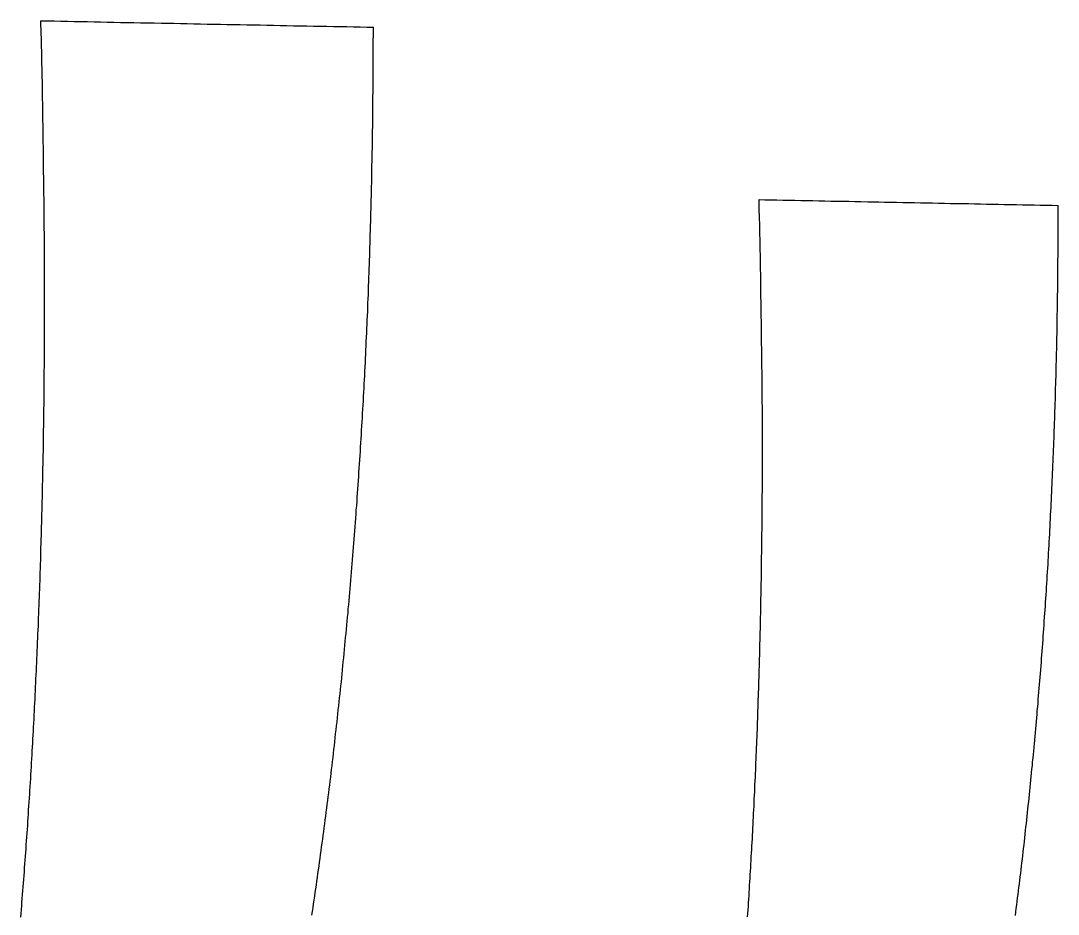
# Model space of a CAD drawing. Header units: inches. Extents: x 10 to 59099, y -255 to 18259.
# Drawn here: x 1161 to 11756, y 9138 to 18259 of the extents above; entities that cross this region are included whole.
import ezdxf

# ---------------------------------------------------------------- set-up
doc = ezdxf.new("R2010")
doc.units = ezdxf.units.IN
doc.header["$MEASUREMENT"] = 0
doc.layers.add('VFDE_Folienkante 3dpoly', color=181, linetype='Continuous')

msp = doc.modelspace()

# ---------------------------------------------------------------- linework, layer by layer
at = {"layer": 'VFDE_Folienkante 3dpoly'}
for p, q in [((1366, 18259, 16566), (1434, 18258, 16562)), ((1434, 18258, 16562), (1502, 18257, 16558)), ((1502, 18257, 16558), (1570, 18255, 16553)), ((1570, 18255, 16553), (1638, 18254, 16549)), ((1638, 18254, 16549), (1706, 18253, 16545)), ((1706, 18253, 16545), (1774, 18251, 16541)), ((1774, 18251, 16541), (1842, 18250, 16536)), ((1842, 18250, 16536), (1910, 18249, 16532)), ((1910, 18249, 16532), (1977, 18247, 16528)), ((1977, 18247, 16528), (2045, 18246, 16523)), ((2045, 18246, 16523), (2113, 18245, 16519)), ((2113, 18245, 16519), (2181, 18243, 16515)), ((2181, 18243, 16515), (2249, 18242, 16511)), ((2249, 18242, 16511), (2317, 18241, 16506)), ((2317, 18241, 16506), (2385, 18239, 16502)), ((2385, 18239, 16502), (2453, 18238, 16498)), ((2453, 18238, 16498), (2523, 18237, 16493)), ((2523, 18237, 16493), (2600, 18235, 16489)), ((2600, 18235, 16489), (2657, 18234, 16485)), ((2657, 18234, 16485), (2724, 18233, 16481)), ((2724, 18233, 16481), (2792, 18232, 16477)), ((2792, 18232, 16477), (2860, 18230, 16472)), ((2860, 18230, 16472), (2928, 18229, 16468)), ((2928, 18229, 16468), (2996, 18228, 16464)), ((2996, 18228, 16464), (3064, 18226, 16460)), ((3064, 18226, 16460), (3132, 18225, 16455)), ((3132, 18225, 16455), (3200, 18224, 16451)), ((3200, 18224, 16451), (3268, 18222, 16447)), ((3268, 18222, 16447), (3336, 18221, 16443)), ((3336, 18221, 16443), (3403, 18220, 16438)), ((3403, 18220, 16438), (3471, 18219, 16434)), ((3471, 18219, 16434), (3539, 18217, 16430)), ((3539, 18217, 16430), (3607, 18216, 16425)), ((3607, 18216, 16425), (3675, 18215, 16421)), ((3675, 18215, 16421), (3743, 18213, 16416)), ((3743, 18213, 16416), (3811, 18212, 16412)), ((3811, 18212, 16412), (3879, 18211, 16408)), ((3879, 18211, 16408), (3947, 18209, 16403)), ((3947, 18209, 16403), (4015, 18208, 16399)), ((4015, 18208, 16399), (4082, 18207, 16395)), ((4082, 18207, 16395), (4150, 18205, 16390)), ((4150, 18205, 16390), (4218, 18204, 16386)), ((4218, 18204, 16386), (4286, 18203, 16382)), ((4286, 18203, 16382), (4354, 18202, 16378)), ((4354, 18202, 16378), (4422, 18200, 16374)), ((4422, 18200, 16374), (4490, 18199, 16370)), ((4490, 18199, 16370), (4558, 18198, 16367)), ((4558, 18198, 16367), (4626, 18196, 16363)), ((4626, 18196, 16363), (4694, 18195, 16359)), ((4694, 18195, 16359), (4762, 18194, 16356)), ((8700, 16433, 14910), (8761, 16432, 14906)), ((8761, 16432, 14906), (8822, 16431, 14902)), ((8822, 16431, 14902), (8883, 16430, 14898)), ((8883, 16430, 14898), (8944, 16429, 14894)), ((8944, 16429, 14894), (9005, 16427, 14890)), ((9005, 16427, 14890), (9066, 16426, 14886)), ((9066, 16426, 14886), (9128, 16425, 14883)), ((9128, 16425, 14883), (9189, 16424, 14879)), ((9189, 16424, 14879), (9250, 16423, 14875)), ((9250, 16423, 14875), (9311, 16421, 14871)), ((9311, 16421, 14871), (9372, 16420, 14867)), ((9372, 16420, 14867), (9433, 16419, 14863)), ((9433, 16419, 14863), (9494, 16418, 14860)), ((9494, 16418, 14860), (9555, 16417, 14856)), ((9555, 16417, 14856), (9616, 16416, 14852)), ((9616, 16416, 14852), (9678, 16414, 14848)), ((9678, 16414, 14848), (9741, 16413, 14844)), ((9741, 16413, 14844), (9810, 16412, 14840)), ((9810, 16412, 14840), (9861, 16411, 14837)), ((9861, 16411, 14837), (9922, 16410, 14833)), ((9922, 16410, 14833), (9983, 16408, 14829)), ((9983, 16408, 14829), (10044, 16407, 14825)), ((10044, 16407, 14825), (10105, 16406, 14821)), ((10105, 16406, 14821), (10167, 16405, 14818)), ((10167, 16405, 14818), (10228, 16404, 14814)), ((10228, 16404, 14814), (10289, 16403, 14810)), ((10289, 16403, 14810), (10350, 16401, 14806)), ((10350, 16401, 14806), (10411, 16400, 14802)), ((10411, 16400, 14802), (10472, 16399, 14798)), ((10472, 16399, 14798), (10533, 16398, 14794)), ((10533, 16398, 14794), (10594, 16397, 14790)), ((10594, 16397, 14790), (10655, 16395, 14787)), ((10655, 16395, 14787), (10717, 16394, 14783)), ((10717, 16394, 14783), (10778, 16393, 14779)), ((10778, 16393, 14779), (10839, 16392, 14775)), ((10839, 16392, 14775), (10900, 16391, 14771)), ((10900, 16391, 14771), (10961, 16390, 14767)), ((10961, 16390, 14767), (11022, 16388, 14763)), ((11022, 16388, 14763), (11083, 16387, 14759)), ((11083, 16387, 14759), (11144, 16386, 14755)), ((11144, 16386, 14755), (11205, 16385, 14751)), ((11205, 16385, 14751), (11267, 16384, 14748)), ((11267, 16384, 14748), (11328, 16383, 14744)), ((11328, 16383, 14744), (11389, 16381, 14740)), ((11389, 16381, 14740), (11450, 16380, 14737)), ((11450, 16380, 14737), (11511, 16379, 14733)), ((11511, 16379, 14733), (11572, 16378, 14730)), ((11572, 16378, 14730), (11633, 16377, 14727)), ((11633, 16377, 14727), (11694, 16375, 14723)), ((11694, 16375, 14723), (11756, 16374, 14720))]:
    msp.add_line(p, q, dxfattribs=at)
at = {"layer": 'VFDE_Folienkante 3dpoly', "color": 2}
for p, q in [((1368, 18215, 16567), (1366, 18259, 16566)), ((1369, 18170, 16567), (1368, 18215, 16567)), ((1370, 18126, 16567), (1369, 18170, 16567)), ((1372, 18082, 16567), (1370, 18126, 16567)), ((4762, 18149, 16356), (4762, 18194, 16356)), ((4762, 18105, 16356), (4762, 18149, 16356)), ((1373, 18037, 16567), (1372, 18082, 16567)), ((1374, 17993, 16567), (1373, 18037, 16567)), ((4761, 18061, 16356), (4762, 18105, 16356)), ((4761, 18017, 16356), (4761, 18061, 16356)), ((4761, 17973, 16356), (4761, 18017, 16356)), ((1375, 17949, 16566), (1374, 17993, 16567)), ((1376, 17904, 16566), (1375, 17949, 16566)), ((4761, 17929, 16356), (4761, 17973, 16356)), ((4761, 17884, 16356), (4761, 17929, 16356)), ((1377, 17860, 16565), (1376, 17904, 16566)), ((1378, 17815, 16564), (1377, 17860, 16565)), ((1379, 17771, 16563), (1378, 17815, 16564)), ((4761, 17840, 16355), (4761, 17884, 16356)), ((4761, 17796, 16354), (4761, 17840, 16355)), ((1380, 17727, 16562), (1379, 17771, 16563)), ((1381, 17682, 16560), (1380, 17727, 16562)), ((4760, 17752, 16353), (4761, 17796, 16354)), ((4760, 17708, 16352), (4760, 17752, 16353)), ((4760, 17664, 16351), (4760, 17708, 16352)), ((1382, 17638, 16559), (1381, 17682, 16560)), ((1383, 17594, 16557), (1382, 17638, 16559)), ((1383, 17549, 16555), (1383, 17594, 16557)), ((4759, 17575, 16348), (4760, 17619, 16349)), ((4760, 17619, 16349), (4760, 17664, 16351)), ((1384, 17505, 16553), (1383, 17549, 16555)), ((1385, 17461, 16551), (1384, 17505, 16553)), ((4758, 17487, 16344), (4759, 17531, 16346)), ((4758, 17443, 16341), (4758, 17487, 16344)), ((4759, 17531, 16346), (4759, 17575, 16348)), ((1386, 17416, 16548), (1385, 17461, 16551)), ((1386, 17372, 16546), (1386, 17416, 16548)), ((4757, 17355, 16336), (4758, 17399, 16339)), ((4758, 17399, 16339), (4758, 17443, 16341)), ((1387, 17328, 16543), (1386, 17372, 16546)), ((1387, 17283, 16540), (1387, 17328, 16543)), ((1388, 17239, 16538), (1387, 17283, 16540)), ((4756, 17266, 16331), (4757, 17310, 16334)), ((4757, 17310, 16334), (4757, 17355, 16336)), ((1389, 17195, 16535), (1388, 17239, 16538)), ((1389, 17150, 16532), (1389, 17195, 16535)), ((4754, 17134, 16322), (4755, 17178, 16325)), ((4755, 17222, 16328), (4756, 17266, 16331)), ((4755, 17178, 16325), (4755, 17222, 16328)), ((1390, 17106, 16529), (1389, 17150, 16532)), ((1390, 17062, 16526), (1390, 17106, 16529)), ((1391, 17018, 16522), (1390, 17062, 16526)), ((4753, 17046, 16316), (4754, 17090, 16319)), ((4754, 17090, 16319), (4754, 17134, 16322)), ((1392, 16973, 16519), (1391, 17018, 16522)), ((1392, 16929, 16516), (1392, 16973, 16519)), ((4751, 16914, 16306), (4752, 16958, 16309)), ((4752, 17002, 16313), (4753, 17046, 16316)), ((4752, 16958, 16309), (4752, 17002, 16313)), ((1393, 16885, 16512), (1392, 16929, 16516)), ((1393, 16841, 16509), (1393, 16885, 16512)), ((4749, 16826, 16299), (4750, 16870, 16303)), ((4750, 16870, 16303), (4751, 16914, 16306)), ((1394, 16796, 16505), (1393, 16841, 16509)), ((1395, 16752, 16501), (1394, 16796, 16505)), ((1395, 16708, 16498), (1395, 16752, 16501)), ((4748, 16782, 16296), (4749, 16826, 16299)), ((4748, 16738, 16292), (4748, 16782, 16296)), ((1396, 16664, 16494), (1395, 16708, 16498)), ((1397, 16619, 16490), (1396, 16664, 16494)), ((4745, 16606, 16281), (4746, 16650, 16285)), ((4746, 16650, 16285), (4747, 16694, 16289)), ((4747, 16694, 16289), (4748, 16738, 16292)), ((1397, 16575, 16486), (1397, 16619, 16490)), ((1398, 16531, 16482), (1397, 16575, 16486)), ((1398, 16487, 16477), (1398, 16531, 16482)), ((4743, 16518, 16273), (4744, 16562, 16277)), ((4744, 16562, 16277), (4745, 16606, 16281)), ((1399, 16443, 16473), (1398, 16487, 16477)), ((1399, 16398, 16469), (1399, 16443, 16473)), ((4740, 16386, 16261), (4741, 16430, 16265)), ((4741, 16430, 16265), (4742, 16474, 16269)), ((4742, 16474, 16269), (4743, 16518, 16273)), ((8701, 16393, 14910), (8700, 16433, 14910)), ((1400, 16354, 16464), (1399, 16398, 16469)), ((1400, 16310, 16459), (1400, 16354, 16464)), ((4737, 16298, 16252), (4739, 16342, 16257)), ((4739, 16342, 16257), (4740, 16386, 16261)), ((8702, 16353, 14910), (8701, 16393, 14910)), ((8703, 16313, 14910), (8702, 16353, 14910)), ((11755, 16295, 14720), (11756, 16335, 14720)), ((11756, 16335, 14720), (11756, 16374, 14720)), ((1401, 16266, 16455), (1400, 16310, 16459)), ((1401, 16222, 16450), (1401, 16266, 16455)), ((1402, 16178, 16445), (1401, 16222, 16450)), ((4734, 16166, 16239), (4735, 16210, 16243)), ((4735, 16210, 16243), (4736, 16254, 16248)), ((4736, 16254, 16248), (4737, 16298, 16252)), ((8705, 16273, 14910), (8703, 16313, 14910)), ((8706, 16234, 14910), (8705, 16273, 14910)), ((8707, 16194, 14910), (8706, 16234, 14910)), ((11755, 16255, 14721), (11755, 16295, 14720)), ((11755, 16215, 14721), (11755, 16255, 14721)), ((11755, 16175, 14721), (11755, 16215, 14721)), ((1402, 16134, 16440), (1402, 16178, 16445)), ((1403, 16090, 16435), (1402, 16134, 16440)), ((4731, 16078, 16229), (4733, 16122, 16234)), ((4733, 16122, 16234), (4734, 16166, 16239)), ((8708, 16154, 14910), (8707, 16194, 14910)), ((8709, 16114, 14909), (8708, 16154, 14910)), ((8710, 16074, 14909), (8709, 16114, 14909)), ((11755, 16136, 14721), (11755, 16175, 14721)), ((11755, 16096, 14720), (11755, 16136, 14721)), ((1403, 16045, 16429), (1403, 16090, 16435)), ((1403, 16001, 16424), (1403, 16045, 16429)), ((1404, 15957, 16418), (1403, 16001, 16424)), ((4729, 15990, 16219), (4730, 16034, 16224)), ((4730, 16034, 16224), (4731, 16078, 16229)), ((8711, 16034, 14908), (8710, 16074, 14909)), ((8712, 15994, 14907), (8711, 16034, 14908)), ((11754, 15977, 14718), (11755, 16016, 14719)), ((11755, 16056, 14720), (11755, 16096, 14720)), ((11755, 16016, 14719), (11755, 16056, 14720)), ((1404, 15913, 16413), (1404, 15957, 16418)), ((1404, 15869, 16407), (1404, 15913, 16413)), ((4725, 15859, 16203), (4726, 15903, 16208)), ((4726, 15903, 16208), (4727, 15946, 16214)), ((4727, 15946, 16214), (4729, 15990, 16219)), ((8712, 15954, 14906), (8712, 15994, 14907)), ((8713, 15914, 14904), (8712, 15954, 14906)), ((8714, 15874, 14903), (8713, 15914, 14904)), ((11754, 15937, 14717), (11754, 15977, 14718)), ((11754, 15897, 14716), (11754, 15937, 14717)), ((11754, 15857, 14714), (11754, 15897, 14716)), ((1405, 15825, 16401), (1404, 15869, 16407)), ((1405, 15781, 16395), (1405, 15825, 16401)), ((4722, 15771, 16191), (4723, 15815, 16197)), ((4723, 15815, 16197), (4725, 15859, 16203)), ((8715, 15834, 14901), (8714, 15874, 14903)), ((8715, 15794, 14899), (8715, 15834, 14901)), ((8716, 15754, 14898), (8715, 15794, 14899)), ((11753, 15818, 14713), (11754, 15857, 14714)), ((11753, 15778, 14711), (11753, 15818, 14713)), ((1405, 15737, 16389), (1405, 15781, 16395)), ((1405, 15693, 16383), (1405, 15737, 16389)), ((1405, 15649, 16376), (1405, 15693, 16383)), ((4717, 15640, 16174), (4719, 15684, 16180)), ((4719, 15684, 16180), (4720, 15727, 16186)), ((4720, 15727, 16186), (4722, 15771, 16191)), ((8716, 15715, 14896), (8716, 15754, 14898)), ((8717, 15675, 14893), (8716, 15715, 14896)), ((11752, 15699, 14707), (11753, 15738, 14709)), ((11752, 15659, 14705), (11752, 15699, 14707)), ((11753, 15738, 14709), (11753, 15778, 14711)), ((1405, 15606, 16370), (1405, 15649, 16376)), ((1405, 15562, 16364), (1405, 15606, 16370)), ((4714, 15552, 16161), (4716, 15596, 16168)), ((4716, 15596, 16168), (4717, 15640, 16174)), ((8718, 15635, 14891), (8717, 15675, 14893)), ((8718, 15595, 14889), (8718, 15635, 14891)), ((8719, 15555, 14886), (8718, 15595, 14889)), ((11751, 15619, 14703), (11752, 15659, 14705)), ((11751, 15579, 14700), (11751, 15619, 14703)), ((11751, 15540, 14698), (11751, 15579, 14700)), ((1405, 15518, 16357), (1405, 15562, 16364)), ((1405, 15474, 16350), (1405, 15518, 16357)), ((1405, 15430, 16343), (1405, 15474, 16350)), ((4711, 15465, 16148), (4712, 15509, 16155)), ((4712, 15509, 16155), (4714, 15552, 16161)), ((8719, 15515, 14884), (8719, 15555, 14886)), ((8720, 15475, 14881), (8719, 15515, 14884)), ((8720, 15435, 14879), (8720, 15475, 14881)), ((11749, 15460, 14693), (11750, 15500, 14695)), ((11750, 15500, 14695), (11751, 15540, 14698)), ((1405, 15386, 16336), (1405, 15430, 16343)), ((1405, 15342, 16329), (1405, 15386, 16336)), ((4705, 15334, 16128), (4707, 15378, 16135)), ((4707, 15378, 16135), (4709, 15421, 16142)), ((4709, 15421, 16142), (4711, 15465, 16148)), ((8721, 15396, 14876), (8720, 15435, 14879)), ((8721, 15356, 14873), (8721, 15396, 14876)), ((11748, 15381, 14687), (11749, 15421, 14690)), ((11748, 15341, 14684), (11748, 15381, 14687)), ((11749, 15421, 14690), (11749, 15460, 14693)), ((1405, 15299, 16322), (1405, 15342, 16329)), ((1405, 15255, 16315), (1405, 15299, 16322)), ((4702, 15247, 16114), (4704, 15291, 16121)), ((4704, 15291, 16121), (4705, 15334, 16128)), ((8722, 15316, 14870), (8721, 15356, 14873)), ((8722, 15276, 14867), (8722, 15316, 14870)), ((8723, 15236, 14864), (8722, 15276, 14867)), ((11746, 15262, 14678), (11747, 15302, 14681)), ((11746, 15222, 14675), (11746, 15262, 14678)), ((11747, 15302, 14681), (11748, 15341, 14684)), ((1405, 15211, 16307), (1405, 15255, 16315)), ((1405, 15167, 16300), (1405, 15211, 16307)), ((1405, 15123, 16292), (1405, 15167, 16300)), ((4696, 15116, 16093), (4698, 15160, 16100)), ((4698, 15160, 16100), (4700, 15203, 16107)), ((4700, 15203, 16107), (4702, 15247, 16114)), ((8724, 15196, 14861), (8723, 15236, 14864)), ((8724, 15156, 14858), (8724, 15196, 14861)), ((8725, 15117, 14855), (8724, 15156, 14858)), ((11744, 15143, 14669), (11745, 15183, 14672)), ((11745, 15183, 14672), (11746, 15222, 14675)), ((1404, 15036, 16277), (1405, 15080, 16285)), ((1405, 15080, 16285), (1405, 15123, 16292)), ((4692, 15029, 16078), (4694, 15073, 16085)), ((4694, 15073, 16085), (4696, 15116, 16093)), ((8725, 15077, 14851), (8725, 15117, 14855)), ((8726, 15037, 14848), (8725, 15077, 14851)), ((11742, 15024, 14660), (11743, 15064, 14663)), ((11743, 15064, 14663), (11744, 15103, 14666)), ((11744, 15103, 14666), (11744, 15143, 14669)), ((1404, 14992, 16269), (1404, 15036, 16277)), ((1404, 14949, 16261), (1404, 14992, 16269)), ((1404, 14905, 16253), (1404, 14949, 16261)), ((4686, 14899, 16055), (4688, 14942, 16062)), ((4688, 14942, 16062), (4690, 14986, 16070)), ((4690, 14986, 16070), (4692, 15029, 16078)), ((8726, 14997, 14844), (8726, 15037, 14848)), ((8727, 14957, 14841), (8726, 14997, 14844)), ((8728, 14918, 14837), (8727, 14957, 14841)), ((11740, 14945, 14653), (11741, 14985, 14656)), ((11740, 14905, 14649), (11740, 14945, 14653)), ((11741, 14985, 14656), (11742, 15024, 14660)), ((1403, 14861, 16244), (1404, 14905, 16253)), ((1403, 14818, 16236), (1403, 14861, 16244)), ((4682, 14812, 16039), (4684, 14856, 16047)), ((4684, 14856, 16047), (4686, 14899, 16055)), ((8728, 14878, 14833), (8728, 14918, 14837)), ((8729, 14838, 14830), (8728, 14878, 14833)), ((8729, 14798, 14826), (8729, 14838, 14830)), ((11738, 14826, 14642), (11739, 14866, 14646)), ((11739, 14866, 14646), (11740, 14905, 14649)), ((1402, 14687, 16211), (1403, 14731, 16219)), ((1403, 14774, 16228), (1403, 14818, 16236)), ((1403, 14731, 16219), (1403, 14774, 16228)), ((4678, 14725, 16022), (4680, 14769, 16031)), ((4680, 14769, 16031), (4682, 14812, 16039)), ((8730, 14759, 14822), (8729, 14798, 14826)), ((8730, 14719, 14818), (8730, 14759, 14822)), ((11735, 14707, 14631), (11736, 14747, 14635)), ((11736, 14747, 14635), (11737, 14787, 14639)), ((11737, 14787, 14639), (11738, 14826, 14642)), ((1401, 14600, 16193), (1402, 14644, 16202)), ((1402, 14644, 16202), (1402, 14687, 16211)), ((4671, 14595, 15997), (4674, 14639, 16006)), ((4674, 14639, 16006), (4676, 14682, 16014)), ((4676, 14682, 16014), (4678, 14725, 16022)), ((8731, 14679, 14813), (8730, 14719, 14818)), ((8731, 14639, 14809), (8731, 14679, 14813)), ((8731, 14600, 14805), (8731, 14639, 14809)), ((11732, 14589, 14619), (11733, 14628, 14623)), ((11733, 14628, 14623), (11734, 14668, 14627)), ((11734, 14668, 14627), (11735, 14707, 14631)), ((1401, 14557, 16184), (1401, 14600, 16193)), ((1401, 14513, 16175), (1401, 14557, 16184)), ((4667, 14509, 15980), (4669, 14552, 15989)), ((4669, 14552, 15989), (4671, 14595, 15997)), ((8732, 14560, 14800), (8731, 14600, 14805)), ((8732, 14520, 14796), (8732, 14560, 14800)), ((8733, 14481, 14791), (8732, 14520, 14796)), ((11729, 14510, 14610), (11731, 14549, 14615)), ((11731, 14549, 14615), (11732, 14589, 14619)), ((1399, 14383, 16147), (1400, 14426, 16157)), ((1400, 14470, 16166), (1401, 14513, 16175)), ((1400, 14426, 16157), (1400, 14470, 16166)), ((4660, 14379, 15953), (4662, 14422, 15962)), ((4662, 14422, 15962), (4664, 14466, 15971)), ((4664, 14466, 15971), (4667, 14509, 15980)), ((8733, 14441, 14786), (8733, 14481, 14791)), ((8733, 14401, 14781), (8733, 14441, 14786)), ((11726, 14391, 14597), (11727, 14431, 14602)), ((11727, 14431, 14602), (11728, 14470, 14606)), ((11728, 14470, 14606), (11729, 14510, 14610)), ((1398, 14296, 16128), (1399, 14340, 16138)), ((1399, 14340, 16138), (1399, 14383, 16147)), ((4655, 14293, 15935), (4657, 14336, 15944)), ((4657, 14336, 15944), (4660, 14379, 15953)), ((8733, 14362, 14777), (8733, 14401, 14781)), ((8734, 14322, 14771), (8733, 14362, 14777)), ((8734, 14282, 14766), (8734, 14322, 14771)), ((11722, 14273, 14583), (11724, 14312, 14587)), ((11724, 14312, 14587), (11725, 14352, 14592)), ((11725, 14352, 14592), (11726, 14391, 14597)), ((1396, 14166, 16099), (1397, 14210, 16109)), ((1397, 14210, 16109), (1398, 14253, 16118)), ((1398, 14253, 16118), (1398, 14296, 16128)), ((4647, 14164, 15906), (4650, 14207, 15916)), ((4650, 14207, 15916), (4652, 14250, 15925)), ((4652, 14250, 15925), (4655, 14293, 15935)), ((8734, 14243, 14761), (8734, 14282, 14766)), ((8734, 14203, 14756), (8734, 14243, 14761)), ((8735, 14164, 14750), (8734, 14203, 14756)), ((11720, 14194, 14572), (11721, 14233, 14577)), ((11721, 14233, 14577), (11722, 14273, 14583)), ((1395, 14080, 16079), (1396, 14123, 16089)), ((1396, 14123, 16089), (1396, 14166, 16099)), ((4642, 14078, 15887), (4645, 14121, 15897)), ((4645, 14121, 15897), (4647, 14164, 15906)), ((8735, 14124, 14745), (8735, 14164, 14750)), ((8735, 14085, 14739), (8735, 14124, 14745)), ((11715, 14076, 14556), (11717, 14115, 14562)), ((11717, 14115, 14562), (11718, 14155, 14567)), ((11718, 14155, 14567), (11720, 14194, 14572)), ((1393, 13950, 16048), (1394, 13993, 16058)), ((1394, 14037, 16069), (1395, 14080, 16079)), ((1394, 13993, 16058), (1394, 14037, 16069)), ((4635, 13949, 15857), (4637, 13992, 15867)), ((4637, 13992, 15867), (4640, 14035, 15877)), ((4640, 14035, 15877), (4642, 14078, 15887)), ((8735, 14045, 14733), (8735, 14085, 14739)), ((8735, 14005, 14727), (8735, 14045, 14733)), ((8735, 13966, 14721), (8735, 14005, 14727)), ((11711, 13958, 14539), (11713, 13997, 14545)), ((11713, 13997, 14545), (11714, 14037, 14551)), ((11714, 14037, 14551), (11715, 14076, 14556)), ((1392, 13907, 16037), (1393, 13950, 16048)), ((1392, 13864, 16027), (1392, 13907, 16037)), ((4629, 13863, 15837), (4632, 13906, 15847)), ((4632, 13906, 15847), (4635, 13949, 15857)), ((8735, 13926, 14715), (8735, 13966, 14721)), ((8735, 13887, 14709), (8735, 13926, 14715)), ((8735, 13848, 14703), (8735, 13887, 14709)), ((11707, 13840, 14522), (11708, 13879, 14528)), ((11708, 13879, 14528), (11710, 13919, 14534)), ((11710, 13919, 14534), (11711, 13958, 14539)), ((1389, 13735, 15994), (1390, 13778, 16005)), ((1390, 13778, 16005), (1391, 13821, 16016)), ((1391, 13821, 16016), (1392, 13864, 16027)), ((4621, 13734, 15805), (4624, 13777, 15816)), ((4624, 13777, 15816), (4626, 13820, 15826)), ((4626, 13820, 15826), (4629, 13863, 15837)), ((8735, 13808, 14696), (8735, 13848, 14703)), ((8735, 13769, 14690), (8735, 13808, 14696)), ((11703, 13762, 14509), (11705, 13801, 14515)), ((11705, 13801, 14515), (11707, 13840, 14522)), ((1388, 13692, 15983), (1389, 13735, 15994)), ((1388, 13649, 15972), (1388, 13692, 15983)), ((4615, 13649, 15784), (4618, 13691, 15795)), ((4618, 13691, 15795), (4621, 13734, 15805)), ((8735, 13729, 14683), (8735, 13769, 14690)), ((8735, 13690, 14677), (8735, 13729, 14683)), ((8735, 13650, 14670), (8735, 13690, 14677)), ((11698, 13644, 14490), (11700, 13683, 14497)), ((11700, 13683, 14497), (11702, 13722, 14503)), ((11702, 13722, 14503), (11703, 13762, 14509)), ((1385, 13520, 15938), (1386, 13563, 15949)), ((1386, 13563, 15949), (1387, 13606, 15961)), ((1387, 13606, 15961), (1388, 13649, 15972)), ((4607, 13521, 15751), (4610, 13563, 15762)), ((4610, 13563, 15762), (4612, 13606, 15773)), ((4612, 13606, 15773), (4615, 13649, 15784)), ((8734, 13611, 14663), (8735, 13650, 14670)), ((8734, 13572, 14656), (8734, 13611, 14663)), ((8734, 13532, 14649), (8734, 13572, 14656)), ((11693, 13526, 14470), (11695, 13566, 14477)), ((11695, 13566, 14477), (11697, 13605, 14483)), ((11697, 13605, 14483), (11698, 13644, 14490)), ((1383, 13435, 15915), (1384, 13477, 15926)), ((1384, 13477, 15926), (1385, 13520, 15938)), ((4601, 13435, 15729), (4604, 13478, 15740)), ((4604, 13478, 15740), (4607, 13521, 15751)), ((8734, 13493, 14642), (8734, 13532, 14649)), ((8734, 13454, 14635), (8734, 13493, 14642)), ((11690, 13448, 14456), (11691, 13487, 14463)), ((11691, 13487, 14463), (11693, 13526, 14470)), ((1380, 13306, 15879), (1381, 13349, 15891)), ((1381, 13349, 15891), (1382, 13392, 15903)), ((1382, 13392, 15903), (1383, 13435, 15915)), ((4592, 13308, 15694), (4595, 13350, 15706)), ((4595, 13350, 15706), (4598, 13393, 15717)), ((4598, 13393, 15717), (4601, 13435, 15729)), ((8733, 13415, 14627), (8734, 13454, 14635)), ((8733, 13375, 14620), (8733, 13415, 14627)), ((8733, 13336, 14613), (8733, 13375, 14620)), ((11684, 13331, 14435), (11686, 13370, 14442)), ((11686, 13370, 14442), (11688, 13409, 14449)), ((11688, 13409, 14449), (11690, 13448, 14456)), ((1378, 13221, 15855), (1379, 13264, 15867)), ((1379, 13264, 15867), (1380, 13306, 15879)), ((4585, 13223, 15671), (4588, 13265, 15683)), ((4588, 13265, 15683), (4592, 13308, 15694)), ((8732, 13258, 14597), (8733, 13297, 14605)), ((8732, 13218, 14589), (8732, 13258, 14597)), ((8733, 13297, 14605), (8733, 13336, 14613)), ((11678, 13214, 14413), (11680, 13253, 14420)), ((11680, 13253, 14420), (11682, 13292, 14428)), ((11682, 13292, 14428), (11684, 13331, 14435)), ((1376, 13136, 15830), (1377, 13178, 15843)), ((1377, 13178, 15843), (1378, 13221, 15855)), ((4576, 13095, 15635), (4579, 13138, 15647)), ((4579, 13138, 15647), (4582, 13180, 15659)), ((4582, 13180, 15659), (4585, 13223, 15671)), ((8731, 13140, 14574), (8732, 13179, 14582)), ((8731, 13101, 14566), (8731, 13140, 14574)), ((8732, 13179, 14582), (8732, 13218, 14589)), ((11674, 13136, 14397), (11676, 13175, 14405)), ((11676, 13175, 14405), (11678, 13214, 14413)), ((1372, 13008, 15793), (1373, 13050, 15805)), ((1373, 13050, 15805), (1374, 13093, 15818)), ((1374, 13093, 15818), (1376, 13136, 15830)), ((4569, 13011, 15611), (4573, 13053, 15623)), ((4573, 13053, 15623), (4576, 13095, 15635)), ((8730, 13023, 14549), (8731, 13062, 14557)), ((8731, 13062, 14557), (8731, 13101, 14566)), ((11668, 13019, 14374), (11670, 13058, 14382)), ((11670, 13058, 14382), (11672, 13097, 14390)), ((11672, 13097, 14390), (11674, 13136, 14397)), ((1370, 12923, 15767), (1371, 12965, 15780)), ((1371, 12965, 15780), (1372, 13008, 15793)), ((4560, 12884, 15573), (4563, 12926, 15586)), ((4563, 12926, 15586), (4566, 12968, 15598)), ((4566, 12968, 15598), (4569, 13011, 15611)), ((8729, 12945, 14532), (8730, 12984, 14541)), ((8729, 12906, 14524), (8729, 12945, 14532)), ((8730, 12984, 14541), (8730, 13023, 14549)), ((11662, 12902, 14350), (11664, 12941, 14358)), ((11664, 12941, 14358), (11666, 12980, 14366)), ((11666, 12980, 14366), (11668, 13019, 14374)), ((1366, 12796, 15728), (1367, 12838, 15741)), ((1367, 12838, 15741), (1368, 12880, 15754)), ((1368, 12880, 15754), (1370, 12923, 15767)), ((4553, 12800, 15548), (4556, 12842, 15561)), ((4556, 12842, 15561), (4560, 12884, 15573)), ((8727, 12789, 14498), (8728, 12828, 14507)), ((8728, 12867, 14515), (8729, 12906, 14524)), ((8728, 12828, 14507), (8728, 12867, 14515)), ((11655, 12786, 14324), (11657, 12825, 14333)), ((11657, 12825, 14333), (11660, 12864, 14341)), ((11660, 12864, 14341), (11662, 12902, 14350)), ((1363, 12711, 15701), (1365, 12753, 15714)), ((1365, 12753, 15714), (1366, 12796, 15728)), ((4542, 12673, 15509), (4546, 12715, 15522)), ((4546, 12715, 15522), (4549, 12757, 15535)), ((4549, 12757, 15535), (4553, 12800, 15548)), ((8726, 12711, 14480), (8727, 12750, 14489)), ((8727, 12750, 14489), (8727, 12789, 14498)), ((11651, 12709, 14307), (11653, 12747, 14316)), ((11653, 12747, 14316), (11655, 12786, 14324)), ((1359, 12584, 15660), (1360, 12627, 15674)), ((1360, 12627, 15674), (1362, 12669, 15687)), ((1362, 12669, 15687), (1363, 12711, 15701)), ((4535, 12589, 15483), (4539, 12631, 15496)), ((4539, 12631, 15496), (4542, 12673, 15509)), ((8725, 12633, 14462), (8726, 12672, 14471)), ((8725, 12594, 14452), (8725, 12633, 14462)), ((8726, 12672, 14471), (8726, 12711, 14480)), ((11644, 12592, 14281), (11646, 12631, 14289)), ((11646, 12631, 14289), (11648, 12670, 14298)), ((11648, 12670, 14298), (11651, 12709, 14307)), ((1356, 12500, 15632), (1358, 12542, 15646)), ((1358, 12542, 15646), (1359, 12584, 15660)), ((4525, 12463, 15442), (4528, 12505, 15456)), ((4528, 12505, 15456), (4532, 12547, 15469)), ((4532, 12547, 15469), (4535, 12589, 15483)), ((8723, 12516, 14434), (8724, 12555, 14443)), ((8723, 12478, 14424), (8723, 12516, 14434)), ((8724, 12555, 14443), (8725, 12594, 14452)), ((11636, 12477, 14253), (11639, 12515, 14262)), ((11639, 12515, 14262), (11641, 12554, 14272)), ((11641, 12554, 14272), (11644, 12592, 14281)), ((1352, 12374, 15590), (1353, 12416, 15604)), ((1353, 12416, 15604), (1355, 12458, 15618)), ((1355, 12458, 15618), (1356, 12500, 15632)), ((4517, 12380, 15415), (4521, 12422, 15429)), ((4521, 12422, 15429), (4525, 12463, 15442)), ((8720, 12361, 14395), (8721, 12400, 14405)), ((8721, 12400, 14405), (8722, 12439, 14414)), ((8722, 12439, 14414), (8723, 12478, 14424)), ((11629, 12361, 14225), (11631, 12399, 14234)), ((11631, 12399, 14234), (11634, 12438, 14244)), ((11634, 12438, 14244), (11636, 12477, 14253)), ((1347, 12248, 15547), (1349, 12290, 15561)), ((1349, 12290, 15561), (1350, 12332, 15576)), ((1350, 12332, 15576), (1352, 12374, 15590)), ((4506, 12254, 15373), (4510, 12296, 15387)), ((4510, 12296, 15387), (4514, 12338, 15401)), ((4514, 12338, 15401), (4517, 12380, 15415)), ((8719, 12284, 14375), (8720, 12323, 14385)), ((8720, 12323, 14385), (8720, 12361, 14395)), ((11624, 12284, 14206), (11626, 12322, 14215)), ((11626, 12322, 14215), (11629, 12361, 14225)), ((1344, 12164, 15518), (1346, 12206, 15532)), ((1346, 12206, 15532), (1347, 12248, 15547)), ((4499, 12171, 15345), (4503, 12213, 15359)), ((4503, 12213, 15359), (4506, 12254, 15373)), ((8716, 12168, 14344), (8717, 12207, 14355)), ((8717, 12207, 14355), (8718, 12245, 14365)), ((8718, 12245, 14365), (8719, 12284, 14375)), ((11616, 12169, 14176), (11619, 12207, 14186)), ((11619, 12207, 14186), (11621, 12245, 14196)), ((11621, 12245, 14196), (11624, 12284, 14206)), ((1339, 12039, 15473), (1341, 12081, 15488)), ((1341, 12081, 15488), (1342, 12122, 15503)), ((1342, 12122, 15503), (1344, 12164, 15518)), ((4487, 12046, 15301), (4491, 12088, 15316)), ((4491, 12088, 15316), (4495, 12129, 15330)), ((4495, 12129, 15330), (4499, 12171, 15345)), ((8714, 12053, 14313), (8715, 12091, 14323)), ((8715, 12091, 14323), (8716, 12130, 14334)), ((8716, 12130, 14334), (8716, 12168, 14344)), ((11608, 12053, 14146), (11611, 12092, 14156)), ((11611, 12092, 14156), (11613, 12130, 14166)), ((11613, 12130, 14166), (11616, 12169, 14176)), ((1336, 11956, 15442), (1337, 11997, 15458)), ((1337, 11997, 15458), (1339, 12039, 15473)), ((4479, 11963, 15272), (4483, 12005, 15287)), ((4483, 12005, 15287), (4487, 12046, 15301)), ((8711, 11937, 14280), (8712, 11976, 14291)), ((8712, 11976, 14291), (8713, 12014, 14302)), ((8713, 12014, 14302), (8714, 12053, 14313)), ((11600, 11939, 14114), (11602, 11977, 14125)), ((11602, 11977, 14125), (11605, 12015, 14135)), ((11605, 12015, 14135), (11608, 12053, 14146)), ((1330, 11831, 15396), (1332, 11872, 15412)), ((1332, 11872, 15412), (1334, 11914, 15427)), ((1334, 11914, 15427), (1336, 11956, 15442)), ((4468, 11839, 15227), (4472, 11880, 15242)), ((4472, 11880, 15242), (4475, 11922, 15257)), ((4475, 11922, 15257), (4479, 11963, 15272)), ((8709, 11860, 14258), (8710, 11899, 14269)), ((8710, 11899, 14269), (8711, 11937, 14280)), ((11594, 11862, 14093), (11597, 11900, 14104)), ((11597, 11900, 14104), (11600, 11939, 14114)), ((1327, 11748, 15365), (1329, 11789, 15381)), ((1329, 11789, 15381), (1330, 11831, 15396)), ((4459, 11757, 15197), (4463, 11798, 15212)), ((4463, 11798, 15212), (4468, 11839, 15227)), ((8706, 11745, 14225), (8707, 11784, 14236)), ((8707, 11784, 14236), (8708, 11822, 14247)), ((8708, 11822, 14247), (8709, 11860, 14258)), ((11585, 11748, 14061), (11588, 11786, 14072)), ((11588, 11786, 14072), (11591, 11824, 14082)), ((11591, 11824, 14082), (11594, 11862, 14093)), ((1321, 11624, 15317), (1323, 11665, 15333)), ((1323, 11665, 15333), (1325, 11706, 15349)), ((1325, 11706, 15349), (1327, 11748, 15365)), ((4447, 11633, 15150), (4451, 11674, 15166)), ((4451, 11674, 15166), (4455, 11715, 15181)), ((4455, 11715, 15181), (4459, 11757, 15197)), ((8703, 11631, 14190), (8704, 11669, 14202)), ((8704, 11669, 14202), (8705, 11707, 14213)), ((8705, 11707, 14213), (8706, 11745, 14225)), ((11577, 11634, 14027), (11580, 11672, 14038)), ((11580, 11672, 14038), (11583, 11710, 14050)), ((11583, 11710, 14050), (11585, 11748, 14061)), ((1317, 11541, 15285), (1319, 11582, 15301)), ((1319, 11582, 15301), (1321, 11624, 15317)), ((4435, 11510, 15103), (4439, 11551, 15119)), ((4439, 11551, 15119), (4443, 11592, 15135)), ((4443, 11592, 15135), (4447, 11633, 15150)), ((8699, 11516, 14155), (8700, 11554, 14167)), ((8700, 11554, 14167), (8702, 11592, 14179)), ((8702, 11592, 14179), (8703, 11631, 14190)), ((11568, 11520, 13993), (11571, 11558, 14005)), ((11571, 11558, 14005), (11574, 11596, 14016)), ((11574, 11596, 14016), (11577, 11634, 14027)), ((1312, 11417, 15236), (1313, 11458, 15252)), ((1313, 11458, 15252), (1315, 11500, 15268)), ((1315, 11500, 15268), (1317, 11541, 15285)), ((4426, 11428, 15071), (4430, 11469, 15087)), ((4430, 11469, 15087), (4435, 11510, 15103)), ((8697, 11440, 14131), (8698, 11478, 14143)), ((8698, 11478, 14143), (8699, 11516, 14155)), ((11558, 11406, 13958), (11561, 11444, 13970)), ((11561, 11444, 13970), (11565, 11482, 13981)), ((11565, 11482, 13981), (11568, 11520, 13993)), ((1307, 11335, 15202), (1310, 11376, 15219)), ((1310, 11376, 15219), (1312, 11417, 15236)), ((4413, 11305, 15023), (4417, 11346, 15039)), ((4417, 11346, 15039), (4422, 11387, 15055)), ((4422, 11387, 15055), (4426, 11428, 15071)), ((8693, 11326, 14094), (8694, 11364, 14106)), ((8694, 11364, 14106), (8696, 11402, 14119)), ((8696, 11402, 14119), (8697, 11440, 14131)), ((11552, 11330, 13934), (11555, 11368, 13946)), ((11555, 11368, 13946), (11558, 11406, 13958)), ((1301, 11212, 15151), (1303, 11253, 15168)), ((1303, 11253, 15168), (1305, 11294, 15185)), ((1305, 11294, 15185), (1307, 11335, 15202)), ((4404, 11223, 14990), (4409, 11264, 15006)), ((4409, 11264, 15006), (4413, 11305, 15023)), ((8689, 11212, 14057), (8691, 11250, 14069)), ((8691, 11250, 14069), (8692, 11288, 14082)), ((8692, 11288, 14082), (8693, 11326, 14094)), ((11542, 11217, 13898), (11546, 11255, 13910)), ((11546, 11255, 13910), (11549, 11293, 13922)), ((11549, 11293, 13922), (11552, 11330, 13934)), ((1295, 11090, 15100), (1297, 11130, 15117)), ((1297, 11130, 15117), (1299, 11171, 15134)), ((1299, 11171, 15134), (1301, 11212, 15151)), ((4391, 11101, 14940), (4395, 11142, 14957)), ((4395, 11142, 14957), (4400, 11183, 14973)), ((4400, 11183, 14973), (4404, 11223, 14990)), ((8685, 11099, 14018), (8687, 11136, 14031)), ((8687, 11136, 14031), (8688, 11174, 14044)), ((8688, 11174, 14044), (8689, 11212, 14057)), ((11532, 11104, 13861), (11536, 11142, 13873)), ((11536, 11142, 13873), (11539, 11179, 13886)), ((11539, 11179, 13886), (11542, 11217, 13898)), ((1291, 11008, 15065), (1293, 11049, 15082)), ((1293, 11049, 15082), (1295, 11090, 15100)), ((4377, 10980, 14889), (4382, 11020, 14906)), ((4382, 11020, 14906), (4386, 11061, 14923)), ((4386, 11061, 14923), (4391, 11101, 14940)), ((8681, 10985, 13979), (8683, 11023, 13992)), ((8683, 11023, 13992), (8684, 11061, 14005)), ((8684, 11061, 14005), (8685, 11099, 14018)), ((11522, 10991, 13823), (11526, 11029, 13836)), ((11526, 11029, 13836), (11529, 11067, 13848)), ((11529, 11067, 13848), (11532, 11104, 13861)), ((1284, 10886, 15012), (1286, 10927, 15030)), ((1286, 10927, 15030), (1288, 10967, 15047)), ((1288, 10967, 15047), (1291, 11008, 15065)), ((4368, 10899, 14855), (4373, 10939, 14872)), ((4373, 10939, 14872), (4377, 10980, 14889)), ((8678, 10910, 13952), (8680, 10948, 13966)), ((8680, 10948, 13966), (8681, 10985, 13979)), ((11512, 10879, 13784), (11516, 10916, 13797)), ((11516, 10916, 13797), (11519, 10954, 13810)), ((11519, 10954, 13810), (11522, 10991, 13823)), ((1279, 10805, 14976), (1282, 10845, 14994)), ((1282, 10845, 14994), (1284, 10886, 15012)), ((4354, 10778, 14802), (4359, 10818, 14820)), ((4359, 10818, 14820), (4364, 10859, 14837)), ((4364, 10859, 14837), (4368, 10899, 14855)), ((8674, 10797, 13912), (8675, 10835, 13926)), ((8675, 10835, 13926), (8677, 10873, 13939)), ((8677, 10873, 13939), (8678, 10910, 13952)), ((11505, 10804, 13758), (11509, 10842, 13771)), ((11509, 10842, 13771), (11512, 10879, 13784)), ((1272, 10684, 14921), (1275, 10724, 14940)), ((1275, 10724, 14940), (1277, 10764, 14958)), ((1277, 10764, 14958), (1279, 10805, 14976)), ((4345, 10698, 14767), (4350, 10738, 14785)), ((4350, 10738, 14785), (4354, 10778, 14802)), ((8669, 10685, 13871), (8671, 10722, 13884)), ((8671, 10722, 13884), (8672, 10760, 13898)), ((8672, 10760, 13898), (8674, 10797, 13912)), ((11494, 10692, 13718), (11498, 10730, 13731)), ((11498, 10730, 13731), (11502, 10767, 13745)), ((11502, 10767, 13745), (11505, 10804, 13758)), ((1265, 10563, 14866), (1268, 10603, 14885)), ((1268, 10603, 14885), (1270, 10643, 14903)), ((1270, 10643, 14903), (1272, 10684, 14921)), ((4330, 10577, 14713), (4335, 10617, 14731)), ((4335, 10617, 14731), (4340, 10657, 14749)), ((4340, 10657, 14749), (4345, 10698, 14767)), ((8664, 10573, 13828), (8666, 10610, 13843)), ((8666, 10610, 13843), (8667, 10648, 13857)), ((8667, 10648, 13857), (8669, 10685, 13871)), ((11484, 10581, 13677), (11487, 10618, 13691)), ((11487, 10618, 13691), (11491, 10655, 13704)), ((11491, 10655, 13704), (11494, 10692, 13718)), ((1260, 10482, 14829), (1263, 10523, 14847)), ((1263, 10523, 14847), (1265, 10563, 14866)), ((4316, 10457, 14659), (4321, 10497, 14677)), ((4321, 10497, 14677), (4326, 10537, 14695)), ((4326, 10537, 14695), (4330, 10577, 14713)), ((8659, 10461, 13785), (8661, 10498, 13800)), ((8661, 10498, 13800), (8663, 10536, 13814)), ((8663, 10536, 13814), (8664, 10573, 13828)), ((11472, 10470, 13635), (11476, 10507, 13649)), ((11476, 10507, 13649), (11480, 10544, 13663)), ((11480, 10544, 13663), (11484, 10581, 13677)), ((1253, 10362, 14772), (1255, 10402, 14791)), ((1255, 10402, 14791), (1258, 10442, 14810)), ((1258, 10442, 14810), (1260, 10482, 14829)), ((4306, 10378, 14622), (4311, 10417, 14640)), ((4311, 10417, 14640), (4316, 10457, 14659)), ((8654, 10350, 13742), (8656, 10387, 13756)), ((8656, 10387, 13756), (8657, 10424, 13771)), ((8657, 10424, 13771), (8659, 10461, 13785)), ((11461, 10359, 13593), (11465, 10396, 13607)), ((11465, 10396, 13607), (11469, 10433, 13621)), ((11469, 10433, 13621), (11472, 10470, 13635)), ((1245, 10242, 14714), (1248, 10282, 14733)), ((1248, 10282, 14733), (1250, 10322, 14753)), ((1250, 10322, 14753), (1253, 10362, 14772)), ((4291, 10258, 14566), (4296, 10298, 14584)), ((4296, 10298, 14584), (4301, 10338, 14603)), ((4301, 10338, 14603), (4306, 10378, 14622)), ((8650, 10276, 13712), (8652, 10313, 13727)), ((8652, 10313, 13727), (8654, 10350, 13742)), ((11450, 10248, 13550), (11454, 10285, 13564)), ((11454, 10285, 13564), (11457, 10322, 13579)), ((11457, 10322, 13579), (11461, 10359, 13593)), ((1240, 10163, 14675), (1242, 10203, 14695)), ((1242, 10203, 14695), (1245, 10242, 14714)), ((4276, 10140, 14509), (4281, 10179, 14528)), ((4281, 10179, 14528), (4286, 10219, 14547)), ((4286, 10219, 14547), (4291, 10258, 14566)), ((8645, 10165, 13667), (8647, 10202, 13682)), ((8647, 10202, 13682), (8649, 10239, 13697)), ((8649, 10239, 13697), (8650, 10276, 13712)), ((11438, 10138, 13506), (11442, 10175, 13521)), ((11442, 10175, 13521), (11446, 10211, 13535)), ((11446, 10211, 13535), (11450, 10248, 13550)), ((1232, 10044, 14616), (1234, 10083, 14636)), ((1234, 10083, 14636), (1237, 10123, 14655)), ((1237, 10123, 14655), (1240, 10163, 14675)), ((4266, 10061, 14470), (4271, 10100, 14490)), ((4271, 10100, 14490), (4276, 10140, 14509)), ((8639, 10054, 13621), (8641, 10091, 13636)), ((8641, 10091, 13636), (8643, 10128, 13652)), ((8643, 10128, 13652), (8645, 10165, 13667)), ((11430, 10064, 13476), (11434, 10101, 13491)), ((11434, 10101, 13491), (11438, 10138, 13506)), ((1224, 9925, 14556), (1226, 9965, 14576)), ((1226, 9965, 14576), (1229, 10004, 14596)), ((1229, 10004, 14596), (1232, 10044, 14616)), ((4250, 9943, 14412), (4255, 9982, 14432)), ((4255, 9982, 14432), (4260, 10021, 14451)), ((4260, 10021, 14451), (4266, 10061, 14470)), ((8634, 9944, 13574), (8636, 9981, 13590)), ((8636, 9981, 13590), (8637, 10017, 13605)), ((8637, 10017, 13605), (8639, 10054, 13621)), ((11418, 9955, 13431), (11422, 9991, 13446)), ((11422, 9991, 13446), (11426, 10028, 13461)), ((11426, 10028, 13461), (11430, 10064, 13476)), ((1218, 9846, 14515), (1221, 9886, 14536)), ((1221, 9886, 14536), (1224, 9925, 14556)), ((4234, 9825, 14353), (4239, 9864, 14373)), ((4239, 9864, 14373), (4245, 9903, 14393)), ((4245, 9903, 14393), (4250, 9943, 14412)), ((8628, 9834, 13527), (8630, 9871, 13543)), ((8630, 9871, 13543), (8632, 9907, 13558)), ((8632, 9907, 13558), (8634, 9944, 13574)), ((11406, 9845, 13385), (11410, 9882, 13400)), ((11410, 9882, 13400), (11414, 9918, 13415)), ((11414, 9918, 13415), (11418, 9955, 13431)), ((1210, 9729, 14454), (1212, 9768, 14474)), ((1212, 9768, 14474), (1215, 9807, 14495)), ((1215, 9807, 14495), (1218, 9846, 14515)), ((4218, 9708, 14293), (4223, 9747, 14313)), ((4223, 9747, 14313), (4229, 9786, 14333)), ((4229, 9786, 14333), (4234, 9825, 14353)), ((8621, 9724, 13478), (8624, 9761, 13495)), ((8624, 9761, 13495), (8626, 9797, 13511)), ((8626, 9797, 13511), (8628, 9834, 13527)), ((11393, 9736, 13338), (11397, 9773, 13354)), ((11397, 9773, 13354), (11401, 9809, 13369)), ((11401, 9809, 13369), (11406, 9845, 13385)), ((1201, 9611, 14391), (1204, 9650, 14412)), ((1204, 9650, 14412), (1207, 9689, 14433)), ((1207, 9689, 14433), (1210, 9729, 14454)), ((4207, 9630, 14253), (4213, 9669, 14273)), ((4213, 9669, 14273), (4218, 9708, 14293)), ((8615, 9615, 13429), (8617, 9652, 13446)), ((8617, 9652, 13446), (8619, 9688, 13462)), ((8619, 9688, 13462), (8621, 9724, 13478)), ((11380, 9628, 13290), (11385, 9664, 13306)), ((11385, 9664, 13306), (11389, 9700, 13322)), ((11389, 9700, 13322), (11393, 9736, 13338)), ((1195, 9533, 14349), (1198, 9572, 14371)), ((1198, 9572, 14371), (1201, 9611, 14391)), ((4191, 9514, 14191), (4196, 9552, 14212)), ((4196, 9552, 14212), (4202, 9591, 14232)), ((4202, 9591, 14232), (4207, 9630, 14253)), ((8609, 9506, 13379), (8611, 9543, 13396)), ((8611, 9543, 13396), (8613, 9579, 13413)), ((8613, 9579, 13413), (8615, 9615, 13429)), ((11367, 9519, 13242), (11372, 9556, 13258)), ((11372, 9556, 13258), (11376, 9592, 13274)), ((11376, 9592, 13274), (11380, 9628, 13290)), ((1186, 9417, 14286), (1189, 9455, 14307)), ((1189, 9455, 14307), (1192, 9494, 14328)), ((1192, 9494, 14328), (1195, 9533, 14349)), ((4174, 9398, 14129), (4180, 9436, 14150)), ((4180, 9436, 14150), (4185, 9475, 14171)), ((4185, 9475, 14171), (4191, 9514, 14191)), ((8602, 9398, 13329), (8604, 9434, 13346)), ((8604, 9434, 13346), (8606, 9470, 13363)), ((8606, 9470, 13363), (8609, 9506, 13379)), ((11354, 9412, 13193), (11359, 9447, 13209)), ((11359, 9447, 13209), (11363, 9483, 13226)), ((11363, 9483, 13226), (11367, 9519, 13242)), ((1177, 9300, 14221), (1180, 9339, 14243)), ((1180, 9339, 14243), (1183, 9378, 14264)), ((1183, 9378, 14264), (1186, 9417, 14286)), ((4163, 9321, 14087), (4169, 9359, 14108)), ((4169, 9359, 14108), (4174, 9398, 14129)), ((8595, 9290, 13277), (8598, 9326, 13295)), ((8598, 9326, 13295), (8600, 9362, 13312)), ((8600, 9362, 13312), (8602, 9398, 13329)), ((11341, 9304, 13143), (11345, 9340, 13160)), ((11345, 9340, 13160), (11350, 9376, 13176)), ((11350, 9376, 13176), (11354, 9412, 13193)), ((1168, 9185, 14156), (1171, 9223, 14178)), ((1171, 9223, 14178), (1174, 9262, 14200)), ((1174, 9262, 14200), (1177, 9300, 14221)), ((4146, 9206, 14024), (4152, 9244, 14045)), ((4152, 9244, 14045), (4157, 9282, 14066)), ((4157, 9282, 14066), (4163, 9321, 14087)), ((8588, 9182, 13225), (8591, 9218, 13243)), ((8591, 9218, 13243), (8593, 9254, 13260)), ((8593, 9254, 13260), (8595, 9290, 13277)), ((11327, 9197, 13092), (11332, 9233, 13109)), ((11332, 9233, 13109), (11336, 9268, 13126)), ((11336, 9268, 13126), (11341, 9304, 13143)), ((1161, 9108, 14112), (1164, 9146, 14134)), ((1164, 9146, 14134), (1168, 9185, 14156)), ((4134, 9129, 13981), (4140, 9167, 14003)), ((4140, 9167, 14003), (4146, 9206, 14024)), ((8584, 9111, 13190), (8586, 9147, 13207)), ((8586, 9147, 13207), (8588, 9182, 13225)), ((11318, 9126, 13058), (11323, 9161, 13075)), ((11323, 9161, 13075), (11327, 9197, 13092))]:
    msp.add_line(p, q, dxfattribs=at)

doc.saveas('drawing.dxf')
